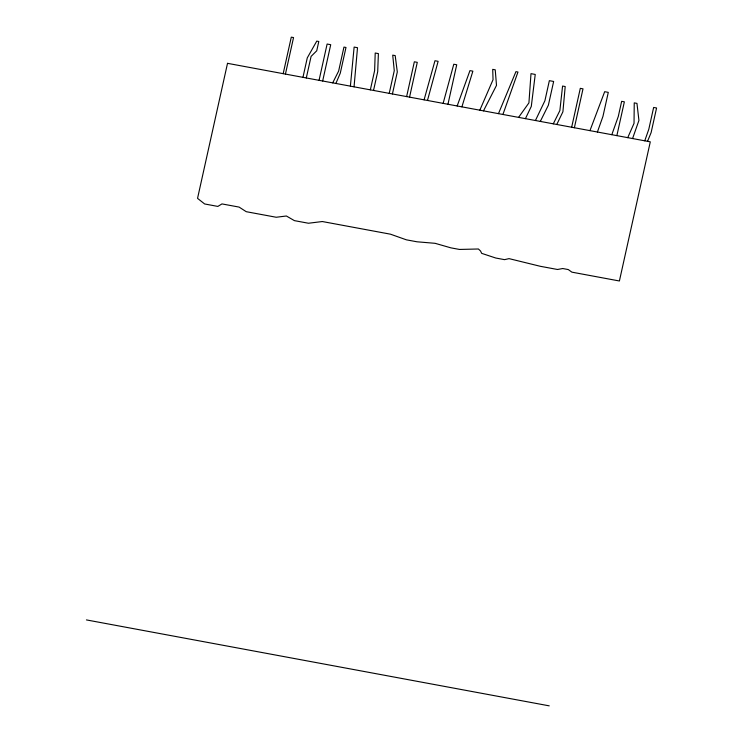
<?xml version="1.0" encoding="UTF-8"?>
<svg xmlns="http://www.w3.org/2000/svg" width="743" height="743" viewBox="0 0 743 743"><rect width="100%" height="100%" fill="white"/><g stroke="black" fill="none" stroke-linecap="round" stroke-linejoin="round"><path stroke-width="1.11" d="M354.049 86.829L357.513 47.701L354.132 47.078L350.39 86.142M283.176 73.668L291.284 37.15L293.541 37.568L285.433 74.086M302.958 77.337L307.268 57.889L316.769 41.116L318.803 41.497L316.741 50.784L311.094 56.384L306.302 77.959M319.053 80.328L327.115 44.032L330.719 44.701L322.666 80.996M370.348 89.847L374.621 70.622L375.215 53.013L378.391 53.607L377.704 71.653L373.534 90.442M389.23 93.358L394.273 70.669L392.713 55.149L395.192 55.604L397.31 71.95L392.425 93.952M406.625 96.59L414.343 61.799L417.278 62.347L409.56 97.129M447.955 104.261L456.722 64.771L453.787 64.232L443.134 103.37M571.664 127.229L580.302 88.343L583.004 88.844L574.376 127.74M616.857 135.625L624.361 101.837L621.65 101.336L618.297 116.456L611.814 134.687M427.476 100.463L438.129 61.325L434.971 60.731L424.086 99.831M461.905 106.853L472.873 71.161L469.947 70.622L457.168 105.97M632.581 138.542L638.934 120.412L636.955 103.388L634.243 102.878L634.03 123.347L627.742 137.65M644.757 140.808L648.797 129.263L653.645 107.447L656.58 107.986L651.109 132.616L647.524 141.319M502.918 114.468L517.964 72.034L515.93 71.653L498.469 113.642M597.4 132.013L602.954 116.382L608.285 92.373L604.672 91.695L589.951 130.629M335.882 83.448L340.275 73.176L345.987 47.459L343.953 47.088L338.632 71.077L332.706 82.863M479.829 110.178L493.046 79.687L492.702 69.359L495.237 69.823L496.5 85.38L483.489 110.856M525.422 118.648L531.291 106.407L535.239 74.439L530.994 73.65L528.923 102.887L518.586 117.375M535.434 120.505L544.898 100.76L549.356 80.671L553.646 81.461L548.38 105.172L540.31 121.415M556.786 124.471L562.906 111.784L565.2 86.541L562.572 86.049L559.86 110.605L553.294 123.821M86.42 619.913L549.235 705.85M227.516 63.331L197.545 198.362L204.641 203.963L217.838 206.415L221.962 203.916L239.107 207.093L246.239 211.69L276.21 217.253L286.38 215.999L294.404 220.634L308.475 223.244L322.332 221.535L390.465 234.184L406.375 239.822L416.972 241.791L435.092 243.314L450.917 247.856L459.49 249.444L478.399 248.989L480.517 250.976L481.687 253.354L495.767 258.025L504.534 259.651L509.039 258.629L540.328 266.3L557.501 269.486L562.73 268.529L568.302 269.57L571.878 272.152L619.402 280.984L650.292 141.839L227.516 63.331"/></g></svg>
